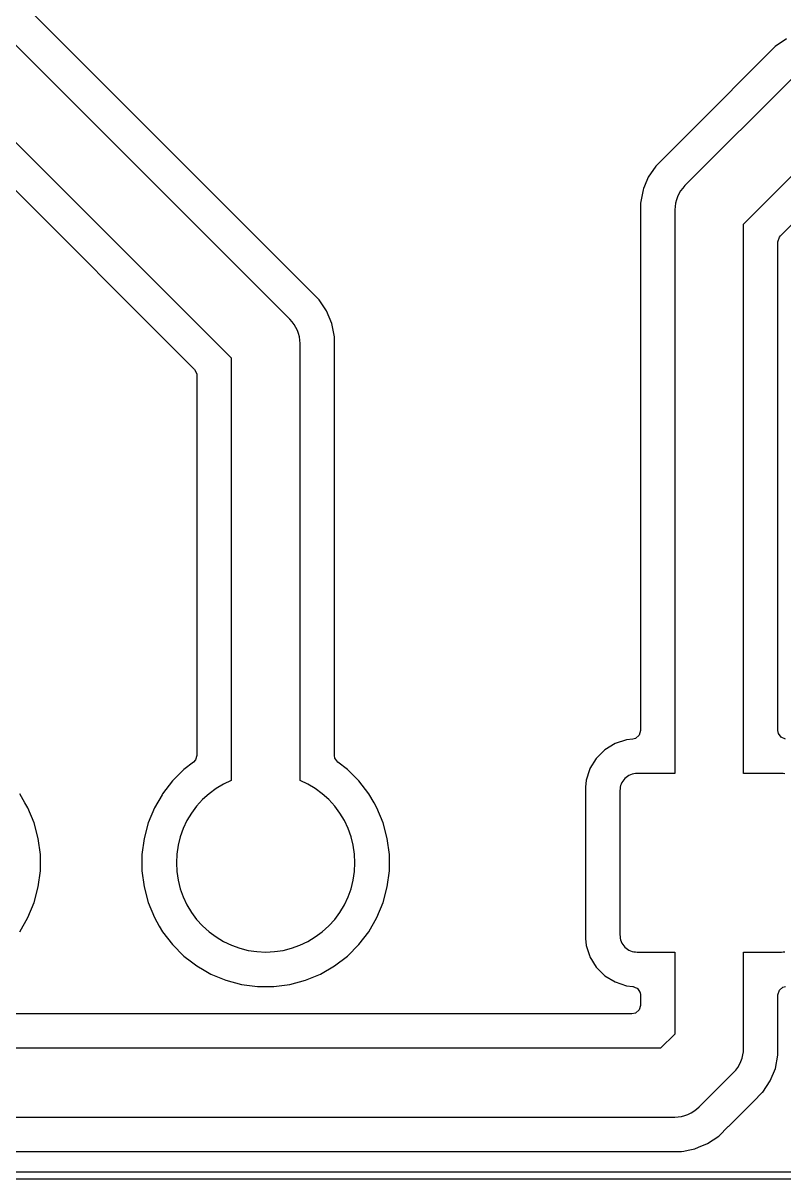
# Model space of a CAD drawing. Header units: metres. Extents: x 85.4 to 154.6, y -104.6 to -40.4.
# Drawn here: x 125.02 to 136.09, y -104.6 to -87.78 of the extents above; entities that cross this region are included whole.
import ezdxf

# ---------------------------------------------------------------- set-up
doc = ezdxf.new("R2010")
doc.units = ezdxf.units.M

msp = doc.modelspace()

# ---------------------------------------------------------------- linework, layer by layer
for points in [[(85.501, -40.625), (85.501, -104.375), (85.512, -104.427), (85.558, -104.479), (85.625, -104.499), (154.375, -104.499), (154.427, -104.488), (154.479, -104.442), (154.499, -104.375), (154.499, -40.625), (154.488, -40.573), (154.442, -40.521), (154.375, -40.501), (85.625, -40.501), (85.573, -40.512), (85.521, -40.558), (85.501, -40.625)], [(124.677, -89.992), (127.508, -92.823), (127.541, -92.885), (127.544, -92.911), (127.544, -98.437), (127.524, -98.504), (127.496, -98.535), (127.355, -98.643), (127.355, -98.643), (127.355, -98.643), (127.355, -98.643), (127.355, -98.643), (127.355, -98.643), (127.355, -98.643), (127.355, -98.643), (127.355, -98.643), (127.355, -98.643), (127.355, -98.643), (127.355, -98.643), (127.355, -98.643), (127.355, -98.643), (127.355, -98.643), (127.355, -98.643), (127.188, -98.81), (127.188, -98.81), (127.188, -98.81), (127.188, -98.81), (127.188, -98.81), (127.188, -98.81), (127.188, -98.81), (127.188, -98.81), (127.188, -98.81), (127.188, -98.81), (127.188, -98.81), (127.188, -98.81), (127.188, -98.81), (127.188, -98.81), (127.188, -98.81), (127.188, -98.81), (127.044, -98.997), (127.044, -98.997), (127.044, -98.997), (127.044, -98.997), (127.044, -98.997), (127.044, -98.997), (127.044, -98.997), (127.044, -98.997), (127.044, -98.997), (127.044, -98.997), (127.044, -98.997), (127.044, -98.997), (127.044, -98.997), (127.044, -98.997), (127.044, -98.997), (127.044, -98.997), (127.044, -98.997), (127.044, -98.997), (127.044, -98.997), (127.044, -98.997), (127.037, -99.011), (126.926, -99.202), (126.926, -99.202), (126.926, -99.202), (126.926, -99.202), (126.926, -99.202), (126.926, -99.202), (126.926, -99.202), (126.926, -99.202), (126.926, -99.202), (126.926, -99.202), (126.926, -99.202), (126.926, -99.202), (126.926, -99.202), (126.926, -99.202), (126.926, -99.202), (126.836, -99.42), (126.836, -99.42), (126.836, -99.42), (126.836, -99.42), (126.836, -99.42), (126.836, -99.42), (126.836, -99.42), (126.836, -99.42), (126.775, -99.648), (126.775, -99.648), (126.775, -99.648), (126.775, -99.648), (126.775, -99.648), (126.775, -99.648), (126.775, -99.648), (126.775, -99.648), (126.744, -99.882), (126.744, -99.882), (126.744, -99.882), (126.744, -99.882), (126.744, -99.882), (126.744, -99.882), (126.744, -99.882), (126.744, -99.882), (126.744, -99.882), (126.744, -99.882), (126.744, -99.882), (126.744, -99.882), (126.744, -99.882), (126.744, -99.882), (126.744, -99.882), (126.744, -99.882), (126.744, -100.118), (126.744, -100.118), (126.744, -100.118), (126.744, -100.118), (126.744, -100.118), (126.744, -100.118), (126.744, -100.118), (126.744, -100.118), (126.744, -100.118), (126.744, -100.118), (126.744, -100.118), (126.744, -100.118), (126.744, -100.118), (126.744, -100.118), (126.744, -100.118), (126.744, -100.118), (126.775, -100.352), (126.775, -100.352), (126.775, -100.352), (126.775, -100.352), (126.775, -100.352), (126.775, -100.352), (126.775, -100.352), (126.775, -100.352), (126.836, -100.58), (126.836, -100.58), (126.836, -100.58), (126.836, -100.58), (126.836, -100.58), (126.836, -100.58), (126.836, -100.58), (126.836, -100.58), (126.926, -100.798), (126.926, -100.798), (126.926, -100.798), (126.926, -100.798), (126.926, -100.798), (126.926, -100.798), (126.926, -100.798), (126.926, -100.798), (126.926, -100.798), (126.926, -100.798), (126.926, -100.798), (126.926, -100.798), (126.926, -100.798), (126.926, -100.798), (126.926, -100.798), (126.997, -100.921), (127.044, -101.003), (127.044, -101.003), (127.044, -101.003), (127.044, -101.003), (127.044, -101.003), (127.044, -101.003), (127.044, -101.003), (127.044, -101.003), (127.044, -101.003), (127.044, -101.003), (127.044, -101.003), (127.044, -101.003), (127.044, -101.003), (127.044, -101.003), (127.044, -101.003), (127.188, -101.19), (127.188, -101.19), (127.188, -101.19), (127.188, -101.19), (127.188, -101.19), (127.188, -101.19), (127.188, -101.19), (127.188, -101.19), (127.188, -101.19), (127.188, -101.19), (127.188, -101.19), (127.188, -101.19), (127.188, -101.19), (127.188, -101.19), (127.188, -101.19), (127.188, -101.19), (127.355, -101.357), (127.355, -101.357), (127.355, -101.357), (127.355, -101.357), (127.355, -101.357), (127.355, -101.357), (127.355, -101.357), (127.355, -101.357), (127.355, -101.357), (127.355, -101.357), (127.355, -101.357), (127.355, -101.357), (127.355, -101.357), (127.355, -101.357), (127.355, -101.357), (127.355, -101.357), (127.465, -101.441), (127.542, -101.501), (127.542, -101.501), (127.542, -101.501), (127.542, -101.501), (127.542, -101.501), (127.542, -101.501), (127.542, -101.501), (127.542, -101.501), (127.651, -101.563), (127.747, -101.619), (127.747, -101.619), (127.747, -101.619), (127.747, -101.619), (127.747, -101.619), (127.747, -101.619), (127.747, -101.619), (127.747, -101.619), (127.747, -101.619), (127.747, -101.619), (127.747, -101.619), (127.965, -101.709), (127.965, -101.709), (127.965, -101.709), (127.965, -101.709), (127.965, -101.709), (127.965, -101.709), (127.965, -101.709), (127.965, -101.709), (128.193, -101.77), (128.193, -101.77), (128.193, -101.77), (128.193, -101.77), (128.193, -101.77), (128.193, -101.77), (128.193, -101.77), (128.193, -101.77), (128.427, -101.801), (128.427, -101.801), (128.427, -101.801), (128.427, -101.801), (128.427, -101.801), (128.427, -101.801), (128.427, -101.801), (128.427, -101.801), (128.663, -101.801), (128.663, -101.801), (128.663, -101.801), (128.663, -101.801), (128.663, -101.801), (128.663, -101.801), (128.663, -101.801), (128.663, -101.801), (128.897, -101.77), (128.897, -101.77), (128.897, -101.77), (128.897, -101.77), (128.897, -101.77), (128.897, -101.77), (128.897, -101.77), (128.897, -101.77), (129.125, -101.709), (129.125, -101.709), (129.125, -101.709), (129.125, -101.709), (129.125, -101.709), (129.125, -101.709), (129.125, -101.709), (129.125, -101.709), (129.343, -101.619), (129.343, -101.619), (129.343, -101.619), (129.343, -101.619), (129.343, -101.619), (129.343, -101.619), (129.343, -101.619), (129.343, -101.619), (129.548, -101.501), (129.548, -101.501), (129.548, -101.501), (129.548, -101.501), (129.548, -101.501), (129.548, -101.501), (129.548, -101.501), (129.548, -101.501), (129.735, -101.357), (129.735, -101.357), (129.735, -101.357), (129.735, -101.357), (129.735, -101.357), (129.735, -101.357), (129.735, -101.357), (129.735, -101.357), (129.902, -101.19), (129.902, -101.19), (129.902, -101.19), (129.902, -101.19), (129.902, -101.19), (129.902, -101.19), (129.902, -101.19), (129.902, -101.19), (130.046, -101.003), (130.046, -101.003), (130.046, -101.003), (130.046, -101.003), (130.046, -101.003), (130.046, -101.003), (130.046, -101.003), (130.046, -101.003), (130.164, -100.798), (130.164, -100.798), (130.164, -100.798), (130.164, -100.798), (130.164, -100.798), (130.164, -100.798), (130.164, -100.798), (130.164, -100.798), (130.254, -100.58), (130.254, -100.58), (130.254, -100.58), (130.254, -100.58), (130.254, -100.58), (130.254, -100.58), (130.254, -100.58), (130.254, -100.58), (130.315, -100.352), (130.315, -100.352), (130.315, -100.352), (130.315, -100.352), (130.315, -100.352), (130.315, -100.352), (130.315, -100.352), (130.315, -100.352), (130.346, -100.118), (130.346, -100.118), (130.346, -100.118), (130.346, -100.118), (130.346, -100.118), (130.346, -100.118), (130.346, -100.118), (130.346, -100.118), (130.346, -99.882), (130.346, -99.882), (130.346, -99.882), (130.346, -99.882), (130.346, -99.882), (130.346, -99.882), (130.346, -99.882), (130.346, -99.882), (130.315, -99.648), (130.315, -99.648), (130.315, -99.648), (130.315, -99.648), (130.315, -99.648), (130.315, -99.648), (130.315, -99.648), (130.315, -99.648), (130.254, -99.42), (130.254, -99.42), (130.254, -99.42), (130.254, -99.42), (130.254, -99.42), (130.254, -99.42), (130.254, -99.42), (130.254, -99.42), (130.164, -99.202), (130.164, -99.202), (130.164, -99.202), (130.164, -99.202), (130.164, -99.202), (130.164, -99.202), (130.164, -99.202), (130.164, -99.202), (130.164, -99.202), (130.164, -99.202), (130.122, -99.129), (130.046, -98.997), (130.046, -98.997), (130.046, -98.997), (130.046, -98.997), (130.046, -98.997), (130.046, -98.997), (130.046, -98.997), (130.046, -98.997), (129.902, -98.81), (129.902, -98.81), (129.902, -98.81), (129.902, -98.81), (129.902, -98.81), (129.902, -98.81), (129.902, -98.81), (129.902, -98.81), (129.902, -98.81), (129.902, -98.81), (129.902, -98.81), (129.902, -98.81), (129.902, -98.81), (129.902, -98.81), (129.902, -98.81), (129.735, -98.643), (129.735, -98.643), (129.735, -98.643), (129.735, -98.643), (129.735, -98.643), (129.735, -98.643), (129.735, -98.643), (129.735, -98.643), (129.735, -98.643), (129.735, -98.643), (129.735, -98.643), (129.735, -98.643), (129.735, -98.643), (129.735, -98.643), (129.735, -98.643), (129.735, -98.643), (129.594, -98.535), (129.553, -98.479), (129.546, -98.437), (129.546, -92.55), (129.546, -92.55), (129.546, -92.55), (129.546, -92.55), (129.546, -92.55), (129.546, -92.55), (129.546, -92.55), (129.546, -92.55), (129.546, -92.346), (129.546, -92.346), (129.546, -92.346), (129.546, -92.346), (129.546, -92.346), (129.546, -92.346), (129.546, -92.346), (129.546, -92.346), (129.546, -92.346), (129.546, -92.346), (129.546, -92.346), (129.546, -92.346), (129.546, -92.346), (129.546, -92.346), (129.546, -92.346), (129.546, -92.346), (129.546, -92.346), (129.546, -92.346), (129.508, -92.153), (129.508, -92.153), (129.508, -92.153), (129.508, -92.153), (129.508, -92.153), (129.508, -92.153), (129.508, -92.153), (129.508, -92.153), (129.508, -92.153), (129.508, -92.153), (129.508, -92.153), (129.508, -92.153), (129.508, -92.153), (129.508, -92.153), (129.508, -92.153), (129.508, -92.153), (129.508, -92.153), (129.508, -92.153), (129.508, -92.153), (129.508, -92.153), (129.432, -91.971), (129.432, -91.971), (129.432, -91.971), (129.432, -91.971), (129.432, -91.971), (129.432, -91.971), (129.432, -91.971), (129.432, -91.971), (129.432, -91.971), (129.432, -91.971), (129.432, -91.971), (129.432, -91.971), (129.432, -91.971), (129.432, -91.971), (129.432, -91.971), (129.323, -91.807), (129.323, -91.807), (129.323, -91.807), (129.323, -91.807), (129.323, -91.807), (129.323, -91.807), (129.323, -91.807), (129.323, -91.807), (129.323, -91.807), (129.323, -91.807), (129.323, -91.807), (129.323, -91.807), (129.323, -91.807), (129.323, -91.807), (129.323, -91.807), (129.322, -91.807), (109.085, -71.569)], [(108.093, -72.7), (128.045, -92.652), (128.045, -92.652), (128.045, -92.652), (128.045, -92.652), (128.045, -92.652), (128.045, -92.652), (128.045, -92.652), (128.045, -92.652), (128.045, -92.652), (128.045, -92.652), (128.045, -92.652), (128.045, -92.652), (128.045, -92.652), (128.045, -92.652), (128.045, -92.652), (128.045, -92.652), (128.045, -92.652), (128.045, -92.652), (128.045, -92.652), (128.045, -92.652), (128.045, -92.652), (128.045, -92.652), (128.045, -92.652), (128.045, -92.652), (128.045, -92.652), (128.045, -92.652), (128.045, -92.652), (128.045, -92.652), (128.045, -92.652), (128.045, -92.652), (128.045, -92.652), (128.045, -92.652), (128.045, -92.652), (128.045, -92.652), (128.045, -92.652), (128.045, -92.652), (128.045, -92.652), (128.045, -92.652), (128.045, -92.652), (128.045, -92.652), (128.045, -92.652), (128.045, -92.652), (128.045, -92.652), (128.045, -92.652), (128.045, -92.652), (128.045, -92.652), (128.045, -92.652), (128.045, -92.652), (128.045, -92.652), (128.045, -92.652), (128.045, -98.8), (128.045, -98.8), (128.045, -98.8), (128.045, -98.8), (128.045, -98.8), (128.045, -98.8), (128.045, -98.8), (128.045, -98.8), (128.045, -98.8), (128.045, -98.8), (128.045, -98.8), (128.045, -98.8), (128.045, -98.8), (128.045, -98.8), (128.045, -98.8), (128.045, -98.8), (128.045, -98.8), (128.045, -98.8), (128.045, -98.8), (128.045, -98.8), (128.045, -98.8), (128.045, -98.8), (128.045, -98.8), (128.045, -98.8), (128.045, -98.8), (128.045, -98.8), (128.045, -98.8), (128.045, -98.8), (128.045, -98.8), (128.045, -98.8), (128.045, -98.801), (128.045, -98.801), (128.045, -98.801), (128.045, -98.801), (128.045, -98.801), (128.045, -98.801), (128.045, -98.801), (128.045, -98.801), (128.045, -98.801), (128.045, -98.801), (128.045, -98.801), (128.045, -98.801), (128.045, -98.801), (128.045, -98.801), (128.045, -98.801), (128.045, -98.801), (128.045, -98.801), (128.045, -98.801), (128.045, -98.801), (128.045, -98.801), (128.045, -98.801), (128.045, -98.801), (128.045, -98.801), (128.045, -98.801), (128.045, -98.801), (128.045, -98.801), (128.045, -98.801), (128.045, -98.801), (128.045, -98.801), (128.045, -98.801), (128.045, -98.801), (128.045, -98.801), (128.045, -98.801), (128.045, -98.801), (128.045, -98.801), (128.045, -98.801), (128.045, -98.801), (128.045, -98.801), (127.932, -98.854), (127.823, -98.92), (127.721, -98.995), (127.626, -99.081), (127.54, -99.176), (127.465, -99.278), (127.399, -99.387), (127.344, -99.503), (127.301, -99.623), (127.27, -99.746), (127.252, -99.873), (127.246, -100), (127.252, -100.127), (127.27, -100.254), (127.301, -100.377), (127.344, -100.497), (127.399, -100.613), (127.465, -100.722), (127.54, -100.824), (127.626, -100.919), (127.721, -101.005), (127.823, -101.08), (127.932, -101.146), (128.048, -101.201), (128.168, -101.244), (128.291, -101.275), (128.418, -101.293), (128.545, -101.3), (128.672, -101.293), (128.799, -101.275), (128.922, -101.244), (129.042, -101.201), (129.158, -101.146), (129.267, -101.08), (129.369, -101.005), (129.464, -100.919), (129.55, -100.824), (129.625, -100.722), (129.691, -100.613), (129.746, -100.497), (129.789, -100.377), (129.82, -100.254), (129.838, -100.127), (129.844, -100), (129.838, -99.873), (129.82, -99.746), (129.789, -99.623), (129.746, -99.503), (129.691, -99.387), (129.625, -99.278), (129.55, -99.176), (129.464, -99.081), (129.369, -98.995), (129.267, -98.92), (129.158, -98.854), (129.045, -98.801), (129.045, -98.801), (129.045, -98.801), (129.045, -98.801), (129.045, -98.801), (129.045, -98.801), (129.045, -98.801), (129.045, -98.801), (129.045, -98.801), (129.045, -98.801), (129.045, -98.801), (129.045, -98.801), (129.045, -98.801), (129.045, -98.801), (129.045, -98.801), (129.045, -98.801), (129.045, -98.801), (129.045, -98.801), (129.045, -98.801), (129.045, -98.801), (129.045, -98.801), (129.045, -98.801), (129.045, -98.801), (129.045, -98.801), (129.045, -98.801), (129.045, -98.801), (129.045, -98.801), (129.045, -98.801), (129.045, -98.801), (129.045, -98.801), (129.045, -98.801), (129.045, -98.801), (129.045, -98.801), (129.045, -98.801), (129.045, -98.801), (129.045, -98.801), (129.045, -98.801), (129.045, -98.801), (129.045, -98.8), (129.045, -98.8), (129.045, -98.8), (129.045, -98.8), (129.045, -98.8), (129.045, -98.8), (129.045, -98.8), (129.045, -98.8), (129.045, -98.8), (129.045, -98.8), (129.045, -98.8), (129.045, -98.8), (129.045, -98.8), (129.045, -98.8), (129.045, -98.8), (129.045, -98.8), (129.045, -98.8), (129.045, -98.8), (129.045, -98.8), (129.045, -98.8), (129.045, -98.8), (129.045, -98.8), (129.045, -98.8), (129.045, -98.8), (129.045, -98.8), (129.045, -98.8), (129.045, -98.8), (129.045, -98.8), (129.045, -98.8), (129.045, -98.8), (129.045, -92.445), (129.042, -92.396), (129.035, -92.348), (129.023, -92.3), (129.007, -92.254), (128.986, -92.209), (128.961, -92.167), (128.931, -92.128), (128.898, -92.092), (108.653, -71.847)], [(136.126, -88.013), (135.962, -88.122), (135.962, -88.122), (135.962, -88.122), (135.962, -88.122), (135.962, -88.122), (135.962, -88.122), (135.962, -88.122), (135.962, -88.122), (135.962, -88.122), (135.962, -88.122), (135.962, -88.122), (135.962, -88.122), (135.962, -88.122), (135.962, -88.122), (135.962, -88.122), (135.962, -88.123), (134.707, -89.378), (134.362, -89.723), (134.315, -89.769), (134.222, -89.862), (134.222, -89.862), (134.222, -89.862), (134.222, -89.862), (134.222, -89.862), (134.222, -89.862), (134.222, -89.862), (134.222, -89.862), (134.222, -89.862), (134.222, -89.862), (134.222, -89.862), (134.222, -89.862), (134.222, -89.862), (134.222, -89.862), (134.113, -90.026), (134.113, -90.026), (134.113, -90.026), (134.113, -90.026), (134.113, -90.026), (134.113, -90.026), (134.113, -90.026), (134.113, -90.026), (134.113, -90.026), (134.113, -90.026), (134.113, -90.026), (134.113, -90.026), (134.113, -90.026), (134.113, -90.026), (134.113, -90.026), (134.113, -90.026), (134.06, -90.155), (134.06, -90.155), (134.06, -90.155), (134.06, -90.155), (134.06, -90.155), (134.06, -90.155), (134.045, -90.19), (134.045, -90.19), (134.045, -90.19), (134.045, -90.19), (134.037, -90.208), (134.037, -90.208), (134.037, -90.208), (134.037, -90.208), (134.037, -90.208), (134.037, -90.208), (134.037, -90.208), (134.037, -90.208), (134.037, -90.208), (134.037, -90.208), (134.037, -90.208), (134.037, -90.208), (134.037, -90.208), (134.037, -90.208), (134.037, -90.208), (134.037, -90.208), (134.037, -90.208), (134.037, -90.208), (134.037, -90.208), (134.037, -90.208), (134.037, -90.208), (133.999, -90.401), (133.999, -90.401), (133.999, -90.401), (133.999, -90.401), (133.999, -90.401), (133.999, -90.401), (133.999, -90.401), (133.999, -90.401), (133.999, -90.401), (133.999, -90.401), (133.999, -90.401), (133.999, -90.401), (133.999, -90.401), (133.999, -90.401), (133.999, -98.077), (133.979, -98.144), (133.927, -98.19), (133.888, -98.2), (133.797, -98.21), (133.797, -98.21), (133.797, -98.21), (133.797, -98.21), (133.797, -98.21), (133.797, -98.21), (133.797, -98.21), (133.797, -98.21), (133.797, -98.21), (133.797, -98.21), (133.797, -98.21), (133.797, -98.21), (133.797, -98.21), (133.797, -98.21), (133.797, -98.21), (133.631, -98.265), (133.63, -98.265), (133.63, -98.265), (133.63, -98.265), (133.63, -98.265), (133.63, -98.265), (133.63, -98.265), (133.63, -98.265), (133.63, -98.265), (133.63, -98.265), (133.63, -98.265), (133.63, -98.265), (133.63, -98.265), (133.63, -98.265), (133.63, -98.265), (133.63, -98.265), (133.63, -98.265), (133.63, -98.265), (133.63, -98.265), (133.63, -98.265), (133.63, -98.265), (133.63, -98.265), (133.481, -98.357), (133.481, -98.357), (133.481, -98.357), (133.481, -98.357), (133.481, -98.357), (133.481, -98.357), (133.481, -98.357), (133.481, -98.357), (133.481, -98.357), (133.481, -98.357), (133.481, -98.357), (133.481, -98.357), (133.481, -98.357), (133.481, -98.357), (133.357, -98.481), (133.357, -98.481), (133.357, -98.481), (133.357, -98.481), (133.357, -98.481), (133.357, -98.481), (133.357, -98.481), (133.357, -98.481), (133.357, -98.481), (133.357, -98.481), (133.357, -98.481), (133.357, -98.481), (133.357, -98.481), (133.357, -98.481), (133.265, -98.63), (133.265, -98.63), (133.265, -98.63), (133.265, -98.63), (133.265, -98.63), (133.265, -98.63), (133.265, -98.63), (133.265, -98.63), (133.265, -98.63), (133.265, -98.63), (133.265, -98.63), (133.265, -98.631), (133.265, -98.631), (133.265, -98.631), (133.265, -98.631), (133.265, -98.631), (133.265, -98.631), (133.265, -98.631), (133.265, -98.631), (133.265, -98.631), (133.265, -98.631), (133.265, -98.631), (133.258, -98.65), (133.21, -98.797), (133.21, -98.797), (133.21, -98.797), (133.21, -98.797), (133.21, -98.797), (133.21, -98.797), (133.21, -98.797), (133.21, -98.797), (133.21, -98.797), (133.21, -98.797), (133.21, -98.797), (133.21, -98.797), (133.21, -98.797), (133.21, -98.797), (133.21, -98.797), (133.199, -98.9), (133.199, -98.9), (133.199, -98.9), (133.199, -98.9), (133.199, -98.9), (133.199, -98.9), (133.199, -98.9), (133.199, -98.9), (133.199, -101.1), (133.199, -101.1), (133.199, -101.1), (133.199, -101.1), (133.199, -101.1), (133.199, -101.1), (133.199, -101.1), (133.199, -101.1), (133.199, -101.1), (133.199, -101.1), (133.199, -101.1), (133.199, -101.1), (133.199, -101.1), (133.199, -101.1), (133.199, -101.1), (133.21, -101.203), (133.21, -101.203), (133.21, -101.203), (133.21, -101.203), (133.21, -101.203), (133.21, -101.203), (133.21, -101.203), (133.21, -101.203), (133.21, -101.203), (133.21, -101.203), (133.21, -101.203), (133.21, -101.203), (133.21, -101.203), (133.21, -101.203), (133.21, -101.203), (133.258, -101.35), (133.265, -101.369), (133.265, -101.37), (133.265, -101.37), (133.265, -101.37), (133.265, -101.37), (133.265, -101.37), (133.265, -101.37), (133.265, -101.37), (133.265, -101.37), (133.265, -101.37), (133.265, -101.37), (133.265, -101.37), (133.265, -101.37), (133.265, -101.37), (133.357, -101.519), (133.357, -101.519), (133.357, -101.519), (133.357, -101.519), (133.357, -101.519), (133.357, -101.519), (133.357, -101.519), (133.357, -101.519), (133.357, -101.519), (133.357, -101.519), (133.357, -101.519), (133.357, -101.519), (133.357, -101.519), (133.357, -101.519), (133.481, -101.643), (133.481, -101.643), (133.481, -101.643), (133.481, -101.643), (133.481, -101.643), (133.481, -101.643), (133.481, -101.643), (133.481, -101.643), (133.481, -101.643), (133.481, -101.643), (133.481, -101.643), (133.481, -101.643), (133.481, -101.643), (133.481, -101.643), (133.63, -101.735), (133.63, -101.735), (133.63, -101.735), (133.63, -101.735), (133.63, -101.735), (133.63, -101.735), (133.63, -101.735), (133.63, -101.735), (133.63, -101.735), (133.63, -101.735), (133.63, -101.735), (133.63, -101.735), (133.63, -101.735), (133.631, -101.735), (133.797, -101.79), (133.797, -101.79), (133.797, -101.79), (133.797, -101.79), (133.797, -101.79), (133.797, -101.79), (133.797, -101.79), (133.797, -101.79), (133.797, -101.79), (133.797, -101.79), (133.797, -101.79), (133.797, -101.79), (133.797, -101.79), (133.797, -101.79), (133.888, -101.8), (133.89, -101.801), (133.89, -101.801), (133.89, -101.801), (133.89, -101.801), (133.89, -101.801), (133.89, -101.801), (133.89, -101.801), (133.89, -101.801), (133.89, -101.801), (133.89, -101.801), (133.89, -101.801), (133.89, -101.801), (133.89, -101.801), (133.89, -101.801), (133.89, -101.801), (133.89, -101.801), (133.89, -101.801), (133.89, -101.801), (133.891, -101.801), (133.891, -101.801), (133.891, -101.801), (133.891, -101.801), (133.891, -101.801), (133.891, -101.801), (133.891, -101.801), (133.891, -101.801), (133.891, -101.801), (133.891, -101.801), (133.891, -101.801), (133.891, -101.801), (133.891, -101.801), (133.891, -101.801), (133.893, -101.8), (133.923, -101.814), (133.923, -101.814), (133.923, -101.814), (133.923, -101.814), (133.923, -101.814), (133.923, -101.814), (133.923, -101.814), (133.952, -101.826), (133.954, -101.828), (133.954, -101.828), (133.954, -101.828), (133.954, -101.828), (133.954, -101.828), (133.954, -101.828), (133.954, -101.828), (133.954, -101.828), (133.954, -101.828), (133.954, -101.828), (133.954, -101.828), (133.954, -101.828), (133.954, -101.828), (133.954, -101.828), (133.954, -101.828), (133.954, -101.828), (133.954, -101.828), (133.954, -101.828), (133.954, -101.828), (133.954, -101.828), (133.954, -101.828), (133.954, -101.828), (133.954, -101.828), (133.954, -101.828), (133.954, -101.828), (133.954, -101.828), (133.954, -101.828), (133.954, -101.828), (133.954, -101.828), (133.954, -101.828), (133.954, -101.828), (133.954, -101.828), (133.956, -101.829), (133.974, -101.857), (133.974, -101.857), (133.974, -101.857), (133.974, -101.857), (133.974, -101.857), (133.974, -101.857), (133.974, -101.857), (133.992, -101.883), (133.993, -101.886), (133.993, -101.886), (133.993, -101.886), (133.993, -101.886), (133.993, -101.886), (133.993, -101.886), (133.993, -101.886), (133.993, -101.886), (133.993, -101.886), (133.993, -101.886), (133.993, -101.886), (133.993, -101.886), (133.993, -101.886), (133.993, -101.886), (133.993, -101.886), (133.993, -101.886), (133.993, -101.886), (133.993, -101.886), (133.993, -101.886), (133.993, -101.886), (133.993, -101.886), (133.993, -101.886), (133.993, -101.886), (133.993, -101.886), (133.993, -101.886), (133.993, -101.886), (133.994, -101.888), (133.999, -101.923), (133.999, -102.075), (133.979, -102.142), (133.927, -102.188), (133.875, -102.199), (114.766, -102.199)], [(136.247, -88.547), (134.647, -90.147), (134.614, -90.183), (134.584, -90.222), (134.559, -90.264), (134.538, -90.309), (134.522, -90.355), (134.51, -90.403), (134.503, -90.451), (134.5, -90.5), (134.5, -98.7), (134.5, -98.7), (134.5, -98.7), (134.5, -98.7), (134.5, -98.7), (134.5, -98.7), (134.5, -98.7), (134.5, -98.7), (134.5, -98.7), (134.5, -98.7), (134.5, -98.7), (134.5, -98.7), (134.5, -98.7), (134.5, -98.7), (134.5, -98.7), (134.5, -98.7), (134.5, -98.7), (134.5, -98.7), (134.5, -98.7), (134.5, -98.7), (134.5, -98.7), (134.5, -98.7), (134.5, -98.7), (134.5, -98.7), (134.5, -98.7), (134.5, -98.7), (134.5, -98.7), (134.5, -98.7), (134.5, -98.7), (134.5, -98.7), (134.5, -98.7), (134.5, -98.7), (134.5, -98.7), (134.5, -98.7), (134.5, -98.7), (134.5, -98.7), (134.5, -98.7), (134.5, -98.7), (134.5, -98.7), (134.5, -98.7), (134.5, -98.7), (134.5, -98.7), (134.5, -98.7), (134.5, -98.7), (134.5, -98.7), (134.5, -98.7), (134.5, -98.7), (134.5, -98.7), (134.5, -98.7), (134.5, -98.7), (134.5, -98.7), (134.5, -98.7), (134.5, -98.7), (134.5, -98.7), (134.5, -98.7), (134.5, -98.7), (134.5, -98.7), (134.5, -98.7), (134.5, -98.7), (134.5, -98.7), (134.5, -98.7), (134.5, -98.7), (134.5, -98.7), (134.5, -98.7), (134.5, -98.7), (134.5, -98.7), (134.5, -98.7), (134.5, -98.7), (134.5, -98.7), (134.5, -98.701), (134.5, -98.701), (134.5, -98.701), (134.5, -98.701), (134.5, -98.701), (134.5, -98.701), (134.5, -98.701), (134.5, -98.701), (134.5, -98.701), (134.5, -98.701), (134.5, -98.701), (134.5, -98.701), (134.5, -98.701), (134.5, -98.701), (134.5, -98.701), (134.5, -98.701), (134.5, -98.701), (134.5, -98.701), (134.5, -98.701), (134.5, -98.701), (134.5, -98.701), (134.5, -98.701), (134.5, -98.701), (134.5, -98.701), (134.5, -98.701), (134.5, -98.701), (134.5, -98.701), (134.5, -98.701), (134.5, -98.701), (133.95, -98.701), (133.926, -98.702), (133.901, -98.705), (133.878, -98.711), (133.855, -98.719), (133.832, -98.73), (133.811, -98.743), (133.792, -98.757), (133.774, -98.774), (133.757, -98.792), (133.743, -98.811), (133.73, -98.832), (133.719, -98.855), (133.711, -98.878), (133.705, -98.901), (133.702, -98.926), (133.701, -98.95), (133.701, -101.05), (133.702, -101.074), (133.705, -101.099), (133.711, -101.122), (133.719, -101.145), (133.73, -101.168), (133.743, -101.189), (133.757, -101.208), (133.774, -101.226), (133.792, -101.243), (133.811, -101.257), (133.832, -101.27), (133.855, -101.281), (133.878, -101.289), (133.901, -101.295), (133.926, -101.298), (133.95, -101.3), (134.5, -101.3), (134.5, -101.3), (134.5, -101.3), (134.5, -101.3), (134.5, -101.3), (134.5, -101.3), (134.5, -101.3), (134.5, -101.3), (134.5, -101.3), (134.5, -101.3), (134.5, -101.3), (134.5, -101.3), (134.5, -101.3), (134.5, -101.3), (134.5, -101.3), (134.5, -101.3), (134.5, -101.3), (134.5, -101.3), (134.5, -101.3), (134.5, -101.3), (134.5, -101.3), (134.5, -101.3), (134.5, -101.3), (134.5, -101.3), (134.5, -101.3), (134.5, -101.3), (134.5, -101.3), (134.5, -101.3), (134.5, -101.3), (134.5, -101.3), (134.5, -101.3), (134.5, -101.3), (134.5, -101.3), (134.5, -101.3), (134.5, -101.3), (134.5, -101.3), (134.5, -101.3), (134.5, -101.3), (134.5, -101.3), (134.5, -101.3), (134.5, -101.3), (134.5, -101.3), (134.5, -101.3), (134.5, -101.3), (134.5, -101.3), (134.5, -101.3), (134.5, -101.3), (134.5, -101.3), (134.5, -101.3), (134.5, -101.3), (134.5, -101.3), (134.5, -101.3), (134.5, -101.3), (134.5, -101.3), (134.5, -101.3), (134.5, -101.3), (134.5, -101.3), (134.5, -101.3), (134.5, -101.3), (134.5, -101.3), (134.5, -101.3), (134.5, -101.3), (134.5, -101.3), (134.5, -101.3), (134.5, -101.3), (134.5, -101.3), (134.5, -101.3), (134.5, -101.3), (134.5, -101.3), (134.5, -101.3), (134.5, -101.3), (134.5, -101.3), (134.5, -101.3), (134.5, -101.3), (134.5, -101.3), (134.5, -101.3), (134.5, -101.3), (134.5, -101.3), (134.5, -101.3), (134.5, -101.3), (134.5, -101.3), (134.5, -101.3), (134.5, -101.3), (134.5, -101.3), (134.5, -101.3), (134.5, -101.3), (134.5, -101.3), (134.5, -101.3), (134.5, -101.3), (134.5, -101.3), (134.5, -101.3), (134.5, -101.3), (134.5, -101.3), (134.5, -101.3), (134.5, -101.3), (134.5, -101.3), (134.5, -101.3), (134.5, -101.3), (134.5, -102.493), (134.5, -102.493), (134.5, -102.493), (134.5, -102.493), (134.5, -102.493), (134.5, -102.493), (134.5, -102.493), (134.5, -102.493), (134.5, -102.493), (134.5, -102.493), (134.5, -102.493), (134.5, -102.493), (134.5, -102.493), (134.5, -102.493), (134.5, -102.493), (134.5, -102.493), (134.5, -102.493), (134.5, -102.493), (134.5, -102.493), (134.5, -102.493), (134.5, -102.493), (134.5, -102.493), (134.5, -102.493), (134.5, -102.493), (134.5, -102.493), (134.5, -102.493), (134.5, -102.493), (134.5, -102.493), (134.5, -102.493), (134.5, -102.493), (134.5, -102.493), (134.5, -102.493), (134.5, -102.493), (134.5, -102.493), (134.5, -102.493), (134.5, -102.493), (134.5, -102.493), (134.5, -102.493), (134.5, -102.493), (134.5, -102.493), (134.5, -102.493), (134.5, -102.493), (134.5, -102.493), (134.5, -102.493), (134.5, -102.493), (134.5, -102.493), (134.5, -102.493), (134.5, -102.493), (134.5, -102.493), (134.5, -102.493), (134.293, -102.7), (134.293, -102.7), (134.293, -102.7), (134.293, -102.7), (134.293, -102.7), (134.293, -102.7), (134.293, -102.7), (134.293, -102.7), (134.293, -102.7), (134.293, -102.7), (134.293, -102.7), (134.293, -102.7), (134.293, -102.7), (134.293, -102.7), (134.293, -102.7), (134.293, -102.7), (134.293, -102.7), (134.293, -102.7), (134.293, -102.7), (134.293, -102.7), (134.293, -102.7), (134.293, -102.7), (134.293, -102.7), (134.293, -102.7), (134.293, -102.7), (134.293, -102.7), (134.293, -102.7), (134.293, -102.7), (134.293, -102.7), (134.293, -102.7), (134.293, -102.7), (134.293, -102.7), (134.293, -102.7), (134.293, -102.7), (134.293, -102.7), (134.293, -102.7), (134.293, -102.7), (134.293, -102.7), (134.293, -102.7), (134.293, -102.7), (134.293, -102.7), (134.293, -102.7), (134.293, -102.7), (134.293, -102.7), (134.293, -102.7), (134.293, -102.7), (134.293, -102.7), (134.293, -102.7), (134.293, -102.7), (134.293, -102.7), (114.507, -102.7)], [(136.099, -98.705), (136.074, -98.702), (136.05, -98.701), (135.5, -98.701), (135.5, -98.701), (135.5, -98.701), (135.5, -98.701), (135.5, -98.701), (135.5, -98.701), (135.5, -98.701), (135.5, -98.701), (135.5, -98.701), (135.5, -98.701), (135.5, -98.701), (135.5, -98.701), (135.5, -98.701), (135.5, -98.701), (135.5, -98.701), (135.5, -98.701), (135.5, -98.701), (135.5, -98.701), (135.5, -98.701), (135.5, -98.701), (135.5, -98.701), (135.5, -98.701), (135.5, -98.701), (135.5, -98.701), (135.5, -98.701), (135.5, -98.701), (135.5, -98.701), (135.5, -98.701), (135.5, -98.701), (135.5, -98.7), (135.5, -98.7), (135.5, -98.7), (135.5, -98.7), (135.5, -98.7), (135.5, -98.7), (135.5, -98.7), (135.5, -98.7), (135.5, -98.7), (135.5, -98.7), (135.5, -98.7), (135.5, -98.7), (135.5, -98.7), (135.5, -98.7), (135.5, -98.7), (135.5, -98.7), (135.5, -98.7), (135.5, -98.7), (135.5, -98.7), (135.5, -98.7), (135.5, -98.7), (135.5, -98.7), (135.5, -98.7), (135.5, -98.7), (135.5, -98.7), (135.5, -98.7), (135.5, -98.7), (135.5, -98.7), (135.5, -98.7), (135.5, -98.7), (135.5, -98.7), (135.5, -98.7), (135.5, -98.7), (135.5, -98.7), (135.5, -98.7), (135.5, -98.7), (135.5, -98.7), (135.5, -98.7), (135.5, -98.7), (135.5, -98.7), (135.5, -98.7), (135.5, -98.7), (135.5, -98.7), (135.5, -98.7), (135.5, -98.7), (135.5, -98.7), (135.5, -98.7), (135.5, -98.7), (135.5, -98.7), (135.5, -98.7), (135.5, -98.7), (135.5, -98.7), (135.5, -98.7), (135.5, -98.7), (135.5, -98.7), (135.5, -98.7), (135.5, -98.7), (135.5, -98.7), (135.5, -98.7), (135.5, -98.7), (135.5, -98.7), (135.5, -98.7), (135.5, -98.7), (135.5, -98.7), (135.5, -98.7), (135.5, -98.7), (135.5, -98.7), (135.5, -98.7), (135.5, -98.7), (135.5, -90.707), (135.5, -90.707), (135.5, -90.707), (135.5, -90.707), (135.5, -90.707), (135.5, -90.707), (135.5, -90.707), (135.5, -90.707), (135.5, -90.707), (135.5, -90.707), (135.5, -90.707), (135.5, -90.707), (135.5, -90.707), (135.5, -90.707), (135.5, -90.707), (135.5, -90.707), (135.5, -90.707), (135.5, -90.707), (135.5, -90.707), (135.5, -90.707), (135.5, -90.707), (135.5, -90.707), (135.5, -90.707), (135.5, -90.707), (135.5, -90.707), (135.5, -90.707), (135.5, -90.707), (135.5, -90.707), (135.5, -90.707), (135.5, -90.707), (135.5, -90.707), (135.5, -90.707), (135.5, -90.707), (135.5, -90.707), (135.5, -90.707), (135.5, -90.707), (135.5, -90.707), (135.5, -90.707), (135.5, -90.707), (135.5, -90.707), (135.5, -90.707), (135.5, -90.707), (135.5, -90.707), (135.5, -90.707), (135.5, -90.707), (135.5, -90.707), (135.5, -90.707), (135.5, -90.707), (135.5, -90.707), (135.5, -90.707), (136.807, -89.4)], [(136.112, -98.2), (136.048, -98.174), (136.008, -98.117), (136.001, -98.077), (136.001, -90.966), (136.021, -90.899), (136.037, -90.878), (136.978, -89.937)], [(124.966, -101.003), (125.084, -100.798), (125.084, -100.798), (125.084, -100.798), (125.084, -100.798), (125.084, -100.798), (125.084, -100.798), (125.084, -100.798), (125.084, -100.798), (125.174, -100.58), (125.174, -100.58), (125.174, -100.58), (125.174, -100.58), (125.174, -100.58), (125.174, -100.58), (125.174, -100.58), (125.174, -100.58), (125.235, -100.352), (125.235, -100.352), (125.235, -100.352), (125.235, -100.352), (125.235, -100.352), (125.235, -100.352), (125.235, -100.352), (125.235, -100.352), (125.266, -100.118), (125.266, -100.118), (125.266, -100.118), (125.266, -100.118), (125.266, -100.118), (125.266, -100.118), (125.266, -100.118), (125.266, -100.118), (125.266, -99.882), (125.266, -99.882), (125.266, -99.882), (125.266, -99.882), (125.266, -99.882), (125.266, -99.882), (125.266, -99.882), (125.266, -99.882), (125.235, -99.648), (125.235, -99.648), (125.235, -99.648), (125.235, -99.648), (125.235, -99.648), (125.235, -99.648), (125.235, -99.648), (125.235, -99.648), (125.174, -99.42), (125.174, -99.42), (125.174, -99.42), (125.174, -99.42), (125.174, -99.42), (125.174, -99.42), (125.174, -99.42), (125.174, -99.42), (125.084, -99.202), (125.084, -99.202), (125.084, -99.202), (125.084, -99.202), (125.084, -99.202), (125.084, -99.202), (125.084, -99.202), (125.084, -99.202), (125.084, -99.202), (125.084, -99.202), (125.042, -99.129), (124.966, -98.997)], [(114.3, -103.7), (134.5, -103.7), (134.549, -103.697), (134.597, -103.69), (134.645, -103.678), (134.691, -103.662), (134.736, -103.641), (134.778, -103.616), (134.817, -103.586), (134.853, -103.553), (135.353, -103.053), (135.386, -103.017), (135.416, -102.978), (135.441, -102.936), (135.462, -102.891), (135.478, -102.845), (135.49, -102.797), (135.497, -102.749), (135.5, -102.7), (135.5, -101.3), (135.5, -101.3), (135.5, -101.3), (135.5, -101.3), (135.5, -101.3), (135.5, -101.3), (135.5, -101.3), (135.5, -101.3), (135.5, -101.3), (135.5, -101.3), (135.5, -101.3), (135.5, -101.3), (135.5, -101.3), (135.5, -101.3), (135.5, -101.3), (135.5, -101.3), (135.5, -101.3), (135.5, -101.3), (135.5, -101.3), (135.5, -101.3), (135.5, -101.3), (135.5, -101.3), (135.5, -101.3), (135.5, -101.3), (135.5, -101.3), (135.5, -101.3), (135.5, -101.3), (135.5, -101.3), (135.5, -101.3), (135.5, -101.3), (135.5, -101.3), (135.5, -101.3), (135.5, -101.3), (135.5, -101.3), (135.5, -101.3), (135.5, -101.3), (135.5, -101.3), (135.5, -101.3), (135.5, -101.3), (135.5, -101.3), (135.5, -101.3), (135.5, -101.3), (135.5, -101.3), (135.5, -101.3), (135.5, -101.3), (135.5, -101.3), (135.5, -101.3), (135.5, -101.3), (135.5, -101.3), (135.5, -101.3), (135.5, -101.3), (135.5, -101.3), (135.5, -101.3), (135.5, -101.3), (135.5, -101.3), (135.5, -101.3), (135.5, -101.3), (135.5, -101.3), (135.5, -101.3), (135.5, -101.3), (135.5, -101.3), (135.5, -101.3), (135.5, -101.3), (135.5, -101.3), (135.5, -101.3), (135.5, -101.3), (135.5, -101.3), (135.5, -101.3), (135.5, -101.3), (135.5, -101.3), (135.5, -101.3), (135.5, -101.3), (135.5, -101.3), (135.5, -101.3), (135.5, -101.3), (135.5, -101.3), (135.5, -101.3), (135.5, -101.3), (135.5, -101.3), (135.5, -101.3), (135.5, -101.3), (135.5, -101.3), (135.5, -101.3), (135.5, -101.3), (135.5, -101.3), (135.5, -101.3), (135.5, -101.3), (135.5, -101.3), (135.5, -101.3), (135.5, -101.3), (135.5, -101.3), (135.5, -101.3), (135.5, -101.3), (135.5, -101.3), (135.5, -101.3), (135.5, -101.3), (135.5, -101.3), (135.5, -101.3), (136.05, -101.3), (136.074, -101.298), (136.099, -101.295)], [(114.201, -104.201), (134.599, -104.201), (134.599, -104.201), (134.599, -104.201), (134.599, -104.201), (134.599, -104.201), (134.599, -104.201), (134.599, -104.201), (134.599, -104.201), (134.599, -104.201), (134.599, -104.201), (134.599, -104.201), (134.599, -104.201), (134.599, -104.201), (134.599, -104.201), (134.63, -104.195), (134.695, -104.182), (134.792, -104.163), (134.792, -104.163), (134.792, -104.163), (134.792, -104.163), (134.792, -104.163), (134.792, -104.163), (134.792, -104.163), (134.792, -104.163), (134.792, -104.163), (134.792, -104.163), (134.792, -104.163), (134.792, -104.163), (134.792, -104.163), (134.792, -104.163), (134.845, -104.14), (134.974, -104.087), (134.974, -104.087), (134.974, -104.087), (134.974, -104.087), (134.974, -104.087), (134.974, -104.087), (134.974, -104.087), (134.974, -104.087), (134.974, -104.087), (134.974, -104.087), (134.974, -104.087), (134.974, -104.087), (134.974, -104.087), (134.974, -104.087), (135.138, -103.978), (135.138, -103.978), (135.138, -103.978), (135.138, -103.978), (135.138, -103.978), (135.138, -103.978), (135.138, -103.978), (135.138, -103.978), (135.138, -103.978), (135.138, -103.978), (135.138, -103.978), (135.138, -103.978), (135.138, -103.978), (135.138, -103.978), (135.277, -103.838), (135.277, -103.838), (135.277, -103.838), (135.277, -103.838), (135.277, -103.838), (135.277, -103.838), (135.277, -103.838), (135.285, -103.831), (135.285, -103.831), (135.285, -103.831), (135.285, -103.831), (135.638, -103.477), (135.777, -103.338), (135.777, -103.338), (135.777, -103.338), (135.777, -103.338), (135.777, -103.338), (135.777, -103.338), (135.777, -103.338), (135.777, -103.338), (135.777, -103.338), (135.777, -103.338), (135.777, -103.338), (135.778, -103.338), (135.778, -103.338), (135.778, -103.338), (135.887, -103.174), (135.887, -103.174), (135.887, -103.174), (135.887, -103.174), (135.887, -103.174), (135.887, -103.174), (135.887, -103.174), (135.887, -103.174), (135.887, -103.174), (135.887, -103.174), (135.887, -103.174), (135.887, -103.174), (135.887, -103.174), (135.887, -103.174), (135.963, -102.992), (135.963, -102.992), (135.963, -102.992), (135.963, -102.992), (135.963, -102.992), (135.963, -102.992), (135.963, -102.992), (135.963, -102.992), (135.963, -102.992), (135.963, -102.992), (135.963, -102.992), (135.963, -102.992), (135.963, -102.992), (135.963, -102.992), (136.001, -102.799), (136.001, -102.799), (136.001, -102.799), (136.001, -102.799), (136.001, -102.799), (136.001, -102.799), (136.001, -102.799), (136.001, -102.799), (136.001, -102.799), (136.001, -102.799), (136.001, -102.799), (136.001, -102.799), (136.001, -102.799), (136.001, -102.799), (136.001, -101.923), (136.021, -101.856), (136.073, -101.81), (136.112, -101.8)], [(85.401, -104.6), (154.599, -104.6)]]:
    msp.add_lwpolyline(points)

doc.saveas('drawing.dxf')
